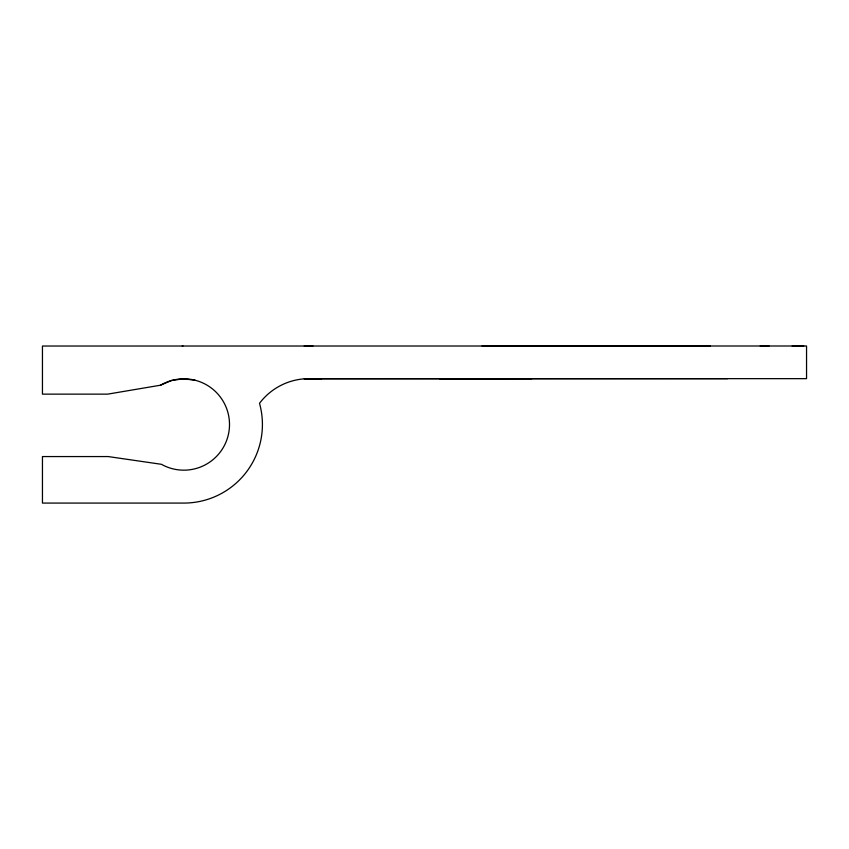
<?xml version="1.0" encoding="UTF-8"?>
<svg xmlns="http://www.w3.org/2000/svg" width="849" height="849" viewBox="0 0 849 849"><rect width="100%" height="100%" fill="white"/><g stroke="black" fill="none" stroke-linecap="round" stroke-linejoin="round"><path stroke-width="1.27" d="M160.546 385.202A45.676 45.676 0 0 1 229.506 423.991A45.676 45.676 0 0 1 161.437 464.307L108.152 456.56L42.45 456.56L42.45 503.075L184.711 503.075A78.586 78.586 0 0 0 259.507 403.307A62.009 62.009 0 0 1 309.004 378.654L806.55 378.654L806.55 345.999L42.45 346.031L42.45 394.138L107.696 394.138L160.546 385.202L171.509 380.511L183.32 378.824L195.153 380.246M182.206 346.031L182.949 345.925M792.213 346.021L803.77 345.999M439.74 378.781L531.941 378.654M306.563 345.999L304.229 346.01L312.931 346.01M692.795 345.999L710.199 345.978L482.052 345.978M321.633 378.76L304.229 378.834L727.593 378.654M626.785 346.021L629.512 346.021M760.226 345.925L769.014 345.999"/></g></svg>
